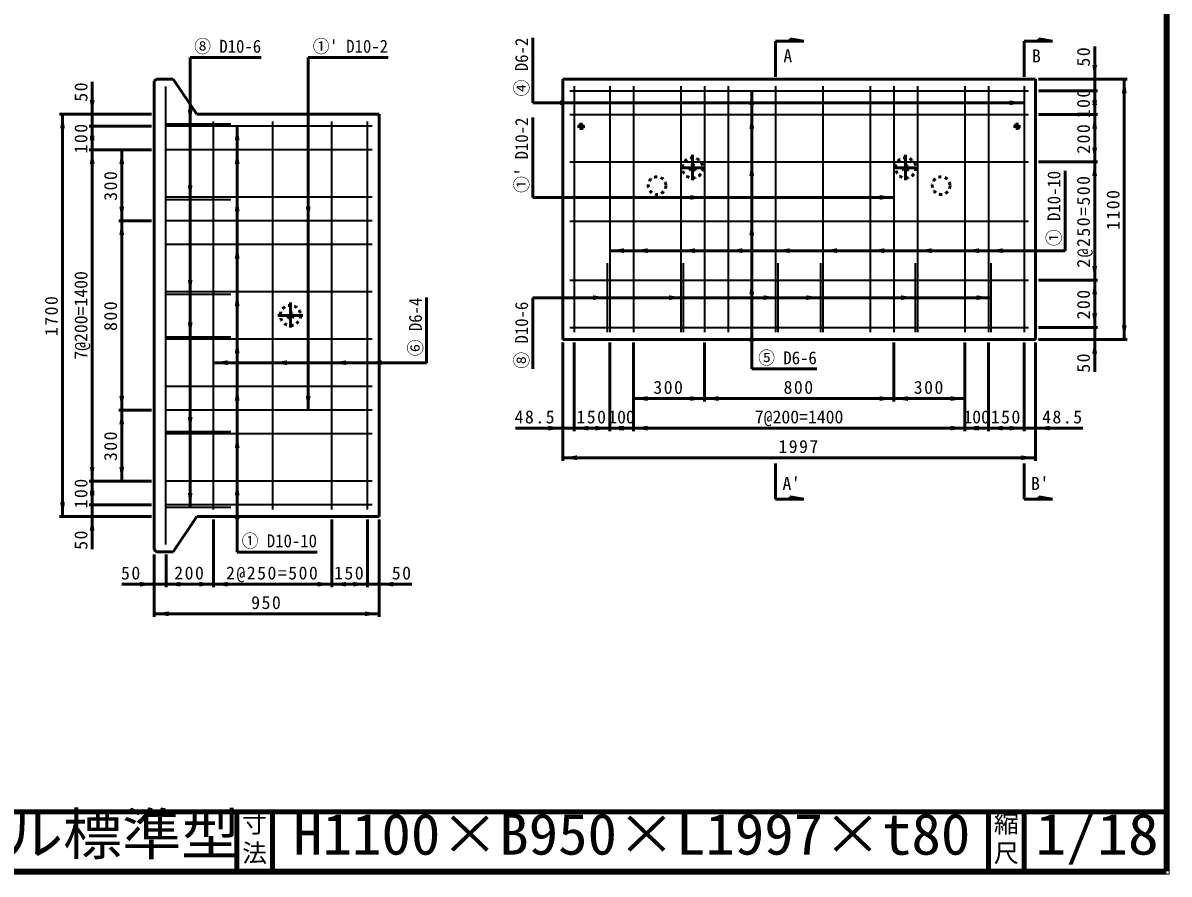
# Model space of a CAD drawing. Units: millimetres, scale not verified, with parts at other scales. Extents: x 100 to 4105, y 100 to 2870.
# Drawn here: x 2169 to 4105, y 100 to 1539 of the extents above; entities that cross this region are included whole.
import ezdxf
from ezdxf.enums import TextEntityAlignment as Align

# ---------------------------------------------------------------- set-up
doc = ezdxf.new("R2010")
doc.units = ezdxf.units.MM
doc.header["$LTSCALE"] = 5
doc.linetypes.add('USER2', pattern=[13.4, 10, -1.2, 1, -1.2])
doc.linetypes.add('USER3', pattern=[2.2, 1, -1.2])
doc.layers.add('V-nasSTD', color=7, linetype='Continuous', lineweight=50)
doc.styles.add('ＭＳ ゴシック', font='')
doc.styles.get('ＭＳ ゴシック').set_extended_font_data('MS Gothic')

msp = doc.modelspace()

# ---------------------------------------------------------------- hatches: boundary and pattern name
at = {"layer": 'V-nasSTD'}
for points in [[(3979.297, 1467.8), (3983.297, 1467.8), (3979.297, 1443.8), (3975.297, 1467.8)], [(4029.297, 1419.8), (4033.297, 1419.8), (4029.297, 1443.8), (4025.297, 1419.8)], [(3399.897, 1399.8), (3403.897, 1399.8), (3399.897, 1423.8), (3395.897, 1399.8)], [(3979.297, 1399.8), (3983.297, 1399.8), (3979.297, 1423.8), (3975.297, 1399.8)], [(2285.497, 1408.4), (2289.497, 1408.4), (2285.497, 1384.4), (2281.497, 1408.4)], [(3075.897, 1403.8), (3075.897, 1399.8), (3099.897, 1403.8), (3075.897, 1407.8)], [(3835.897, 1403.8), (3835.897, 1399.8), (3859.897, 1403.8), (3835.897, 1407.8)], [(3979.297, 1407.8), (3983.297, 1407.8), (3979.297, 1383.8), (3975.297, 1407.8)], [(2235.497, 1360.4), (2239.497, 1360.4), (2235.497, 1384.4), (2231.497, 1360.4)], [(2451.097, 1392.4), (2455.097, 1392.4), (2451.097, 1368.4), (2447.097, 1392.4)], [(3399.897, 1359.8), (3403.897, 1359.8), (3399.897, 1383.8), (3395.897, 1359.8)], [(3979.297, 1359.8), (3983.297, 1359.8), (3979.297, 1383.8), (3975.297, 1359.8)], [(2285.497, 1340.4), (2289.497, 1340.4), (2285.497, 1364.4), (2281.497, 1340.4)], [(2530.497, 1340.4), (2526.497, 1340.4), (2530.497, 1364.4), (2534.497, 1340.4)], [(2285.497, 1348.4), (2289.497, 1348.4), (2285.497, 1324.4), (2281.497, 1348.4)], [(2285.497, 1300.4), (2289.497, 1300.4), (2285.497, 1324.4), (2281.497, 1300.4)], [(2335.497, 1300.4), (2339.497, 1300.4), (2335.497, 1324.4), (2331.497, 1300.4)], [(2530.497, 1300.4), (2526.497, 1300.4), (2530.497, 1324.4), (2534.497, 1300.4)], [(3979.297, 1327.8), (3983.297, 1327.8), (3979.297, 1303.8), (3975.297, 1327.8)], [(3399.897, 1279.8), (3403.897, 1279.8), (3399.897, 1303.8), (3395.897, 1279.8)], [(3979.297, 1279.8), (3983.297, 1279.8), (3979.297, 1303.8), (3975.297, 1279.8)], [(2451.097, 1264.4), (2455.097, 1264.4), (2451.097, 1240.4), (2447.097, 1264.4)], [(2530.497, 1220.4), (2526.497, 1220.4), (2530.497, 1244.4), (2534.497, 1220.4)], [(3295.897, 1243.8), (3295.897, 1239.8), (3319.897, 1243.8), (3295.897, 1247.8)], [(3615.897, 1243.8), (3615.897, 1239.8), (3639.897, 1243.8), (3615.897, 1247.8)], [(2335.497, 1228.4), (2339.497, 1228.4), (2335.497, 1204.4), (2331.497, 1228.4)], [(2650.497, 1228.4), (2654.497, 1228.4), (2650.497, 1204.4), (2646.497, 1228.4)], [(2335.497, 1180.4), (2339.497, 1180.4), (2335.497, 1204.4), (2331.497, 1180.4)], [(3399.897, 1179.8), (3403.897, 1179.8), (3399.897, 1203.8), (3395.897, 1179.8)], [(2530.497, 1140.4), (2526.497, 1140.4), (2530.497, 1164.4), (2534.497, 1140.4)], [(3183.897, 1153.8), (3183.897, 1149.8), (3159.897, 1153.8), (3183.897, 1157.8)], [(3223.897, 1153.8), (3223.897, 1149.8), (3199.897, 1153.8), (3223.897, 1157.8)], [(3303.897, 1153.8), (3303.897, 1149.8), (3279.897, 1153.8), (3303.897, 1157.8)], [(3383.897, 1153.8), (3383.897, 1149.8), (3359.897, 1153.8), (3383.897, 1157.8)], [(3463.897, 1153.8), (3463.897, 1149.8), (3439.897, 1153.8), (3463.897, 1157.8)], [(3543.897, 1153.8), (3543.897, 1149.8), (3519.897, 1153.8), (3543.897, 1157.8)], [(3623.897, 1153.8), (3623.897, 1149.8), (3599.897, 1153.8), (3623.897, 1157.8)], [(3703.897, 1153.8), (3703.897, 1149.8), (3679.897, 1153.8), (3703.897, 1157.8)], [(3783.897, 1153.8), (3783.897, 1149.8), (3759.897, 1153.8), (3783.897, 1157.8)], [(3823.897, 1153.8), (3823.897, 1149.8), (3799.897, 1153.8), (3823.897, 1157.8)], [(3979.297, 1127.8), (3983.297, 1127.8), (3979.297, 1103.8), (3975.297, 1127.8)], [(2451.097, 1104.4), (2455.097, 1104.4), (2451.097, 1080.4), (2447.097, 1104.4)], [(3399.897, 1079.8), (3403.897, 1079.8), (3399.897, 1103.8), (3395.897, 1079.8)], [(3979.297, 1079.8), (3983.297, 1079.8), (3979.297, 1103.8), (3975.297, 1079.8)], [(2530.497, 1060.4), (2526.497, 1060.4), (2530.497, 1084.4), (2534.497, 1060.4)], [(3131.897, 1074.314), (3131.897, 1070.314), (3155.897, 1074.314), (3131.897, 1078.314)], [(3259.897, 1074.314), (3259.897, 1070.314), (3283.897, 1074.314), (3259.897, 1078.314)], [(3419.897, 1074.314), (3419.897, 1070.314), (3443.897, 1074.314), (3419.897, 1078.314)], [(3491.897, 1074.314), (3491.897, 1070.314), (3515.897, 1074.314), (3491.897, 1078.314)], [(3651.897, 1074.314), (3651.897, 1070.314), (3675.897, 1074.314), (3651.897, 1078.314)], [(3779.897, 1074.314), (3779.897, 1070.314), (3803.897, 1074.314), (3779.897, 1078.314)], [(3979.297, 1047.8), (3983.297, 1047.8), (3979.297, 1023.8), (3975.297, 1047.8)], [(2451.097, 1032.4), (2455.097, 1032.4), (2451.097, 1008.4), (2447.097, 1032.4)], [(4029.297, 1027.8), (4033.297, 1027.8), (4029.297, 1003.8), (4025.297, 1027.8)], [(3399.897, 999.8), (3403.897, 999.8), (3399.897, 1023.8), (3395.897, 999.8)], [(2530.497, 980.4), (2526.497, 980.4), (2530.497, 1004.4), (2534.497, 980.4)], [(3979.297, 979.8), (3983.297, 979.8), (3979.297, 1003.8), (3975.297, 979.8)], [(2514.497, 964.4), (2514.497, 960.4), (2490.497, 964.4), (2514.497, 968.4)], [(2614.497, 964.4), (2614.497, 960.4), (2590.497, 964.4), (2614.497, 968.4)], [(2714.497, 964.4), (2714.497, 960.4), (2690.497, 964.4), (2714.497, 968.4)], [(2774.497, 964.4), (2774.497, 960.4), (2750.497, 964.4), (2774.497, 968.4)], [(2530.497, 900.4), (2526.497, 900.4), (2530.497, 924.4), (2534.497, 900.4)], [(2335.497, 908.4), (2339.497, 908.4), (2335.497, 884.4), (2331.497, 908.4)], [(2650.497, 908.4), (2654.497, 908.4), (2650.497, 884.4), (2646.497, 908.4)], [(3223.897, 903.8), (3223.897, 899.8), (3199.897, 903.8), (3223.897, 907.8)], [(3295.897, 903.8), (3295.897, 899.8), (3319.897, 903.8), (3295.897, 907.8)], [(3343.897, 903.8), (3343.897, 899.8), (3319.897, 903.8), (3343.897, 907.8)], [(3615.897, 903.8), (3615.897, 899.8), (3639.897, 903.8), (3615.897, 907.8)], [(3663.897, 903.8), (3663.897, 899.8), (3639.897, 903.8), (3663.897, 907.8)], [(3735.897, 903.8), (3735.897, 899.8), (3759.897, 903.8), (3735.897, 907.8)], [(2335.497, 860.4), (2339.497, 860.4), (2335.497, 884.4), (2331.497, 860.4)], [(2451.097, 872.4), (2455.097, 872.4), (2451.097, 848.4), (2447.097, 872.4)], [(3056.497, 853.8), (3056.497, 849.8), (3080.497, 853.8), (3056.497, 857.8)], [(3123.897, 853.8), (3123.897, 849.8), (3099.897, 853.8), (3123.897, 857.8)], [(3135.897, 853.8), (3135.897, 849.8), (3159.897, 853.8), (3135.897, 857.8)], [(3183.897, 853.8), (3183.897, 849.8), (3159.897, 853.8), (3183.897, 857.8)], [(3175.897, 853.8), (3175.897, 849.8), (3199.897, 853.8), (3175.897, 857.8)], [(3223.897, 853.8), (3223.897, 849.8), (3199.897, 853.8), (3223.897, 857.8)], [(3735.897, 853.8), (3735.897, 849.8), (3759.897, 853.8), (3735.897, 857.8)], [(3783.897, 853.8), (3783.897, 849.8), (3759.897, 853.8), (3783.897, 857.8)], [(3775.897, 853.8), (3775.897, 849.8), (3799.897, 853.8), (3775.897, 857.8)], [(3823.897, 853.8), (3823.897, 849.8), (3799.897, 853.8), (3823.897, 857.8)], [(3835.897, 853.8), (3835.897, 849.8), (3859.897, 853.8), (3835.897, 857.8)], [(3903.297, 853.8), (3903.297, 849.8), (3879.297, 853.8), (3903.297, 857.8)], [(2530.497, 820.4), (2526.497, 820.4), (2530.497, 844.4), (2534.497, 820.4)], [(3104.497, 803.8), (3104.497, 799.8), (3080.497, 803.8), (3104.497, 807.8)], [(3855.297, 803.8), (3855.297, 799.8), (3879.297, 803.8), (3855.297, 807.8)], [(2285.497, 788.4), (2289.497, 788.4), (2285.497, 764.4), (2281.497, 788.4)], [(2335.497, 788.4), (2339.497, 788.4), (2335.497, 764.4), (2331.497, 788.4)], [(2285.497, 740.4), (2289.497, 740.4), (2285.497, 764.4), (2281.497, 740.4)], [(2530.497, 740.4), (2526.497, 740.4), (2530.497, 764.4), (2534.497, 740.4)], [(2285.497, 748.4), (2289.497, 748.4), (2285.497, 724.4), (2281.497, 748.4)], [(2451.097, 744.4), (2455.097, 744.4), (2451.097, 720.4), (2447.097, 744.4)], [(2235.497, 728.4), (2239.497, 728.4), (2235.497, 704.4), (2231.497, 728.4)], [(2530.497, 700.4), (2526.497, 700.4), (2530.497, 724.4), (2534.497, 700.4)], [(2285.497, 680.4), (2289.497, 680.4), (2285.497, 704.4), (2281.497, 680.4)], [(2366.497, 590), (2366.497, 586), (2390.497, 590), (2366.497, 594)], [(2434.497, 590), (2434.497, 586), (2410.497, 590), (2434.497, 594)], [(2466.497, 590), (2466.497, 586), (2490.497, 590), (2466.497, 594)], [(2514.497, 590), (2514.497, 586), (2490.497, 590), (2514.497, 594)], [(2666.497, 590), (2666.497, 586), (2690.497, 590), (2666.497, 594)], [(2714.497, 590), (2714.497, 586), (2690.497, 590), (2714.497, 594)], [(2726.497, 590), (2726.497, 586), (2750.497, 590), (2726.497, 594)], [(2794.497, 590), (2794.497, 586), (2770.497, 590), (2794.497, 594)], [(2414.497, 540), (2414.497, 536), (2390.497, 540), (2414.497, 544)], [(2746.497, 540), (2746.497, 536), (2770.497, 540), (2746.497, 544)]]:
    msp.add_hatch(color=256, dxfattribs=at).paths.add_polyline_path(points)

# ---------------------------------------------------------------- linework, layer by layer
at = {"layer": 'V-nasSTD', "lineweight": 100}
for p, q in [((4100, 105), (4100, 2865)), ((105, 205), (4100, 205)), ((2530, 205), (2530, 105)), ((2590, 205), (2590, 105)), ((3800, 205), (3800, 105)), ((3860, 205), (3860, 105)), ((105, 105), (4100, 105))]:
    msp.add_line(p, q, dxfattribs=at)
at = {"layer": 'V-nasSTD'}
for p, q in [((3029.897, 1403.8), (3029.897, 1513.8)), ((3464.897, 1507.8), (3464.897, 1511.64)), ((3464.897, 1511.64), (3487.937, 1507.8)), ((3884.897, 1507.8), (3884.897, 1511.64)), ((3884.897, 1511.64), (3907.937, 1507.8)), ((3439.897, 1447.8), (3439.897, 1507.8)), ((3464.897, 1507.8), (3439.897, 1507.8)), ((3464.897, 1507.8), (3487.937, 1507.8)), ((3859.897, 1447.8), (3859.897, 1507.8)), ((3884.897, 1507.8), (3859.897, 1507.8)), ((3884.897, 1507.8), (3907.937, 1507.8)), ((3979.297, 1443.8), (3979.297, 1498.8)), ((2451.097, 720.4), (2451.097, 1480.4)), ((2451.097, 1480.4), (2571.097, 1480.4)), ((2650.497, 884.4), (2650.497, 1480.4)), ((2650.497, 1480.4), (2785.497, 1480.4)), ((2285.497, 1384.4), (2285.497, 1439.4)), ((2394.097, 1443.8), (2390.497, 1440.2)), ((2390.497, 1440.2), (2390.497, 648.6)), ((2422.497, 1443.8), (2394.097, 1443.8)), ((2422.497, 1443.8), (2462.497, 1384.4)), ((3080.497, 1443.8), (3080.497, 1003.8)), ((3879.297, 1443.8), (3080.497, 1443.8)), ((3879.297, 1003.8), (3879.297, 1443.8)), ((3884.297, 1443.8), (4034.297, 1443.8)), ((3979.297, 1443.8), (3979.297, 1423.8)), ((4029.297, 1443.8), (4029.297, 1003.8)), ((3399.897, 953.8), (3399.897, 1423.8)), ((3884.297, 1423.8), (3984.297, 1423.8)), ((3979.297, 1383.8), (3979.297, 1423.8)), ((3859.897, 1403.8), (3029.897, 1403.8)), ((2385.497, 1384.4), (2230.497, 1384.4)), ((2235.497, 1384.4), (2235.497, 704.4)), ((2285.497, 1364.4), (2285.497, 1384.4)), ((2770.497, 1384.4), (2462.497, 1384.4)), ((2770.497, 704.4), (2770.497, 1384.4)), ((3029.897, 1243.8), (3029.897, 1378.8)), ((3884.297, 1383.8), (3984.297, 1383.8)), ((3979.297, 1383.8), (3979.297, 1303.8)), ((2385.497, 1364.4), (2280.497, 1364.4)), ((2285.497, 1364.4), (2285.497, 1324.4)), ((2530.497, 644.4), (2530.497, 1364.4)), ((2385.497, 1324.4), (2280.497, 1324.4)), ((2285.497, 764.4), (2285.497, 1324.4)), ((2335.497, 1204.4), (2335.497, 1324.4)), ((3884.297, 1303.8), (3984.297, 1303.8)), ((3979.297, 1303.8), (3979.297, 1103.8)), ((3929.297, 1153.8), (3929.297, 1288.8)), ((3639.897, 1243.8), (3029.897, 1243.8)), ((2385.497, 1204.4), (2330.497, 1204.4)), ((2335.497, 884.4), (2335.497, 1204.4)), ((3929.297, 1153.8), (3159.897, 1153.8)), ((3884.297, 1103.8), (3984.297, 1103.8)), ((3979.297, 1103.8), (3979.297, 1023.8)), ((2850.497, 964.4), (2850.497, 1074.4)), ((3803.897, 1074.314), (3029.897, 1074.314)), ((3029.897, 954.314), (3029.897, 1074.314)), ((3884.297, 1023.8), (3984.297, 1023.8)), ((3979.297, 1003.8), (3979.297, 1023.8)), ((3080.497, 1003.8), (3879.297, 1003.8)), ((3080.497, 998.8), (3080.497, 798.8)), ((3099.897, 998.8), (3099.897, 848.8)), ((3159.897, 998.8), (3159.897, 848.8)), ((3199.897, 998.8), (3199.897, 848.8)), ((3319.897, 998.8), (3319.897, 898.8)), ((3639.897, 998.8), (3639.897, 898.8)), ((3759.897, 998.8), (3759.897, 848.8)), ((3799.897, 998.8), (3799.897, 848.8)), ((3859.897, 998.8), (3859.897, 848.8)), ((3879.297, 998.8), (3879.297, 798.8)), ((3884.297, 1003.8), (4034.297, 1003.8)), ((3979.297, 1003.8), (3979.297, 948.8)), ((2490.497, 964.4), (2850.497, 964.4)), ((3399.897, 953.8), (3509.897, 953.8)), ((3319.897, 903.8), (3199.897, 903.8)), ((3639.897, 903.8), (3319.897, 903.8)), ((3759.897, 903.8), (3639.897, 903.8)), ((2385.497, 884.4), (2330.497, 884.4)), ((2335.497, 764.4), (2335.497, 884.4)), ((3000.497, 853.8), (3080.497, 853.8)), ((3080.497, 853.8), (3099.897, 853.8)), ((3099.897, 853.8), (3159.897, 853.8)), ((3159.897, 853.8), (3199.897, 853.8)), ((3199.897, 853.8), (3759.897, 853.8)), ((3799.897, 853.8), (3759.897, 853.8)), ((3859.897, 853.8), (3799.897, 853.8)), ((3879.297, 853.8), (3859.897, 853.8)), ((3959.297, 853.8), (3879.297, 853.8)), ((3080.497, 803.8), (3879.297, 803.8)), ((3439.897, 793.8), (3439.897, 733.8)), ((3859.897, 793.8), (3859.897, 733.8)), ((2385.497, 764.4), (2280.497, 764.4)), ((2285.497, 724.4), (2285.497, 764.4)), ((3464.897, 733.8), (3464.897, 737.64)), ((3464.897, 737.64), (3487.937, 733.8)), ((3884.897, 733.8), (3884.897, 737.64)), ((3884.897, 737.64), (3907.937, 733.8)), ((2385.497, 724.4), (2280.497, 724.4)), ((2285.497, 724.4), (2285.497, 704.4)), ((3464.897, 733.8), (3439.897, 733.8)), ((3464.897, 733.8), (3487.937, 733.8)), ((3884.897, 733.8), (3859.897, 733.8)), ((3907.937, 733.8), (3884.897, 733.8)), ((2385.497, 704.4), (2230.497, 704.4)), ((2285.497, 704.4), (2285.497, 649.4)), ((2462.497, 704.4), (2422.497, 645)), ((2770.497, 704.4), (2462.497, 704.4)), ((2490.497, 585), (2490.497, 699.4)), ((2690.497, 585), (2690.497, 699.4)), ((2750.497, 585), (2750.497, 699.4)), ((2770.497, 535), (2770.497, 699.4)), ((2390.497, 648.6), (2394.097, 645)), ((2390.497, 535), (2390.497, 640)), ((2394.097, 645), (2422.497, 645)), ((2410.497, 585), (2410.497, 640)), ((2530.497, 644.4), (2665.497, 644.4)), ((2390.497, 590), (2335.497, 590)), ((2410.497, 590), (2390.497, 590)), ((2410.497, 590), (2490.497, 590)), ((2490.497, 590), (2690.497, 590)), ((2690.497, 590), (2750.497, 590)), ((2750.497, 590), (2770.497, 590)), ((2770.497, 590), (2825.497, 590)), ((2770.497, 540), (2390.497, 540))]:
    msp.add_line(p, q, dxfattribs=at)
at = {"layer": 'V-nasSTD', "lineweight": 35}
for p, q in [((2409.297, 1431.4), (2409.297, 657.4)), ((3092.497, 1423.8), (3867.297, 1423.8)), ((3099.897, 1431.8), (3099.897, 1015.8)), ((3159.897, 1431.8), (3159.897, 1015.8)), ((3199.897, 1431.8), (3199.897, 1015.8)), ((3279.897, 1431.8), (3279.897, 1015.8)), ((3319.897, 1431.8), (3319.897, 1015.8)), ((3359.897, 1431.8), (3359.897, 1015.8)), ((3439.897, 1431.8), (3439.897, 1015.8)), ((3519.897, 1431.8), (3519.897, 1015.8)), ((3599.897, 1431.8), (3599.897, 1015.8)), ((3639.897, 1431.8), (3639.897, 1015.8)), ((3679.897, 1431.8), (3679.897, 1015.8)), ((3759.897, 1431.8), (3759.897, 1015.8)), ((3799.897, 1431.8), (3799.897, 1015.8)), ((3859.897, 1431.8), (3859.897, 1015.8)), ((3092.497, 1383.8), (3867.297, 1383.8)), ((2408.497, 1368.4), (2519.526, 1368.4)), ((2758.497, 1364.4), (2410.497, 1364.4)), ((2490.497, 716.4), (2490.497, 1372.4)), ((2590.497, 716.4), (2590.497, 1372.4)), ((2690.497, 716.4), (2690.497, 1372.4)), ((2750.497, 716.4), (2750.497, 1372.4)), ((2758.497, 1324.4), (2410.497, 1324.4)), ((3092.497, 1303.8), (3867.297, 1303.8)), ((2408.497, 1240.4), (2519.526, 1240.4)), ((2758.497, 1244.4), (2410.497, 1244.4)), ((2758.497, 1204.4), (2410.497, 1204.4)), ((3092.497, 1203.8), (3867.297, 1203.8)), ((2758.497, 1164.4), (2410.497, 1164.4)), ((3155.897, 1132.829), (3155.897, 1015.8)), ((3283.897, 1132.829), (3283.897, 1015.8)), ((3443.897, 1132.829), (3443.897, 1015.8)), ((3515.897, 1132.829), (3515.897, 1015.8)), ((3675.897, 1132.829), (3675.897, 1015.8)), ((3803.897, 1132.829), (3803.897, 1015.8)), ((3092.497, 1103.8), (3867.297, 1103.8)), ((2408.497, 1080.4), (2519.526, 1080.4)), ((2758.497, 1084.4), (2410.497, 1084.4)), ((2408.497, 1008.4), (2519.526, 1008.4)), ((3092.497, 1023.8), (3867.297, 1023.8)), ((2758.497, 1004.4), (2410.497, 1004.4)), ((2758.497, 924.4), (2410.497, 924.4)), ((2758.497, 884.4), (2410.497, 884.4)), ((2408.497, 848.4), (2519.526, 848.4)), ((2758.497, 844.4), (2410.497, 844.4)), ((2758.497, 764.4), (2410.497, 764.4)), ((2408.497, 720.4), (2519.526, 720.4)), ((2758.497, 724.4), (2410.497, 724.4))]:
    msp.add_line(p, q, dxfattribs=at)
at = {"layer": 'V-nasSTD', "linetype": 'USER2'}
for p, q in [((3105.697, 1363.8), (3117.697, 1363.8)), ((3111.697, 1357.8), (3111.697, 1369.8)), ((3842.097, 1363.8), (3854.097, 1363.8)), ((3848.097, 1357.8), (3848.097, 1369.8)), ((3299.897, 1315.6), (3299.897, 1273.2)), ((3659.897, 1315.6), (3659.897, 1273.2)), ((3278.697, 1293.8), (3321.097, 1293.8)), ((3638.697, 1293.8), (3681.097, 1293.8)), ((2620.497, 1066.2), (2620.497, 1023.8)), ((2599.297, 1044.4), (2641.697, 1044.4))]:
    msp.add_line(p, q, dxfattribs=at)
at = {"layer": 'V-nasSTD', "lineweight": 13}
msp.add_lwpolyline([(100, 100), (100, 2870), (4105, 2870), (4105, 100)], close=True, dxfattribs=at)
at = {"layer": 'V-nasSTD', "linetype": 'USER3'}
for centre, radius in [((3111.697, 1363.8), 3.8), ((3111.697, 1363.8), 2.4), ((3111.697, 1363.8), 2), ((3848.097, 1363.8), 3.8), ((3848.097, 1363.8), 2.4), ((3848.097, 1363.8), 2), ((3299.897, 1293.8), 17.2), ((3299.897, 1293.8), 5), ((3659.897, 1293.8), 17.2), ((3659.897, 1293.8), 5), ((3239.897, 1263.8), 15), ((3719.897, 1263.8), 15), ((2620.497, 1044.4), 17.2), ((2620.497, 1044.4), 5)]:
    msp.add_circle(centre, radius, dxfattribs=at)

# ---------------------------------------------------------------- texts
at = {"layer": 'V-nasSTD', "style": 'ＭＳ ゴシック', "width": 0.95}
for s, p in [('⑧ D10-6', (2514.462, 1510.208)), ("①' D10-2", (2721.782, 1510.208)), ('⑤ D6-6', (3460.341, 983.608)), ('① D10-10', (2601.782, 674.208))]:
    msp.add_text(s, height=21.85, dxfattribs=at).set_placement(p, align=Align.TOP_CENTER)
for s, p in [('④ D6-2', (3000.089, 1464.244)), ("①' D10-2", (3000.089, 1315.085)), ('① D10-10', (3899.489, 1225.085)), ('⑥ D6-4', (2820.689, 1024.844)), ('⑧ D10-6', (3000.089, 1010.95))]:
    msp.add_text(s, height=21.85, rotation=90, dxfattribs=at).set_placement(p, align=Align.TOP_CENTER)
at = {"layer": 'V-nasSTD', "style": 'ＭＳ ゴシック'}
for s, p in [('A', (3460.762, 1493.975)), ('B', (3880.762, 1493.975)), ('100', (3179.897, 883.8)), ('7@200=1400', (3479.897, 883.8)), ('100', (3779.897, 883.8)), ("A'", (3466.786, 771.356)), ("B'", (3886.786, 771.356))]:
    msp.add_text(s, height=21.99, dxfattribs=at).set_placement(p, align=Align.TOP_CENTER)
msp.add_text('7@200=1400', height=21.99, rotation=90, dxfattribs=at).set_placement((2255.497, 1044.4), align=Align.TOP_CENTER)
for s, width, p in [('1stタッチウォール標準型', 1.05, (1388.75, 202.47)), ('H1100×B950×L1997×t80', 1.05, (2625, 202.508)), ('1/18', 1.1, (3879, 202.582))]:
    msp.add_text(s, height=69.65, dxfattribs=dict(at, width=width)).set_placement(p, align=Align.TOP_LEFT)
for s, p in [('寸', (2538.982, 200.999)), ('縮', (3808.982, 200.999)), ('法', (2538.976, 151.01)), ('尺', (3808.976, 151.01))]:
    msp.add_text(s, height=30.79, dxfattribs=at).set_placement(p, align=Align.TOP_LEFT)
at = {"layer": 'V-nasSTD', "char_height": 21.99, "attachment_point": 2, "rotation": 90, "style": 'ＭＳ ゴシック'}
for s, insert in [('\\T1.17;50', (3949.297, 1482.55)), ('\\T1.17;50', (2255.497, 1423.15)), ('\\T1.17;100', (3949.297, 1403.8)), ('\\T1.17;100', (2255.497, 1344.4)), ('\\T1.17;200', (3949.297, 1343.8)), ('\\T1.17;300', (2305.497, 1264.4)), ('\\T1.17;2@250=500', (3949.297, 1203.8)), ('\\T1.17;1100', (3999.297, 1223.8)), ('\\T1.17;200', (3949.297, 1063.8)), ('\\T1.17;1700', (2205.497, 1044.4)), ('\\T1.17;800', (2305.497, 1044.4)), ('\\T1.17;50', (3949.297, 965.05)), ('\\T1.17;300', (2305.497, 824.4)), ('\\T1.17;100', (2255.497, 744.4)), ('\\T1.17;50', (2255.497, 665.65))]:
    msp.add_mtext(s, dxfattribs=dict(at, insert=insert))
at = {"layer": 'V-nasSTD', "char_height": 21.99, "attachment_point": 2, "style": 'ＭＳ ゴシック'}
for s, insert in [('\\T1.17;300', (3259.897, 933.8)), ('\\T1.17;800', (3479.897, 933.8)), ('\\T1.17;300', (3699.897, 933.8)), ('\\T1.17;48.5', (3034.247, 883.8)), ('\\T1.17;150', (3129.897, 883.8)), ('\\T1.17;150', (3829.897, 883.8)), ('\\T1.17;48.5', (3925.547, 883.8)), ('\\T1.17;1997', (3479.897, 833.8)), ('\\T1.17;50', (2351.747, 620)), ('\\T1.17;200', (2450.497, 620)), ('\\T1.17;2@250=500', (2590.497, 620)), ('\\T1.17;150', (2720.497, 620)), ('\\T1.17;50', (2809.247, 620)), ('\\T1.17;950', (2580.497, 570))]:
    msp.add_mtext(s, dxfattribs=dict(at, insert=insert))

doc.saveas('drawing.dxf')
